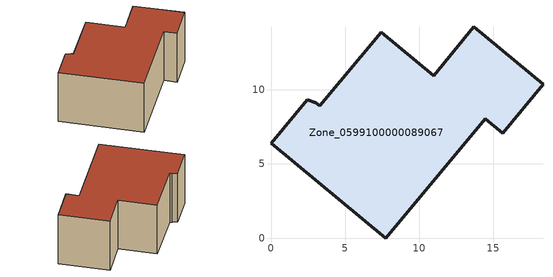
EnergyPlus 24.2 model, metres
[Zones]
Zone_0599100000089067
 floor ground (C_G): 13.7,14.25 18.36,10.37 15.63,7.09 14.46,8.06 7.75,0 0,6.41 2.44,9.35 3.03,9.13 3.29,8.92 7.44,13.9 10.97,10.96 z0
 wall outside (C_F): 2.44,9.35 0,6.41 7.75,0 14.46,8.06 15.63,7.09 18.36,10.37 13.7,14.25 10.97,10.96 7.44,13.9 3.29,8.92 3.03,9.13 2.44,9.35 z0:6.75
 roof outside (C_R): 3.29,8.92 3.03,9.13 2.44,9.35 0,6.41 7.75,0 14.46,8.06 15.63,7.09 18.36,10.37 13.7,14.25 10.97,10.96 7.44,13.9 z6.75
[BUILDING]
Pand.0599100000089067: North Axis=0; Terrain=City; Loads Convergence Tolerance Value=0.04; Temperature Convergence Tolerance Value=0.4; Solar Distribution=FullExterior; Maximum Number of Warmup Days=25; Minimum Number of Warmup Days=1
[Site:Location]
Rotterdam.The.Hague.AP_ZH_NLD Design_Conditions: Latitude=51.96; Longitude=4.45; Time Zone=1; Elevation=-4.5
[SITE:GROUNDTEMPERATURE:BUILDINGSURFACE]
18, 18, 18, 18, 18, 18, 18, 18, 18, 18, 18, 18
[MATERIAL] Thermal Absorptance=0.9; Solar Absorptance=0.7; Visible Absorptance=0.7
Name | Roughness | Thickness | Conductivity | Density | Specific Heat
G.TC.1946 | MediumSmooth | 0.15 | 1 | 540 | 1210
F.TC.1946 | Rough | 0.3 | 0.857143 | 1920 | 840
R.TC.1946 | MediumRough | 0.2 | 0.909091 | 1500 | 1000
[CONSTRUCTION]
C_G: G.TC.1946
C_F: F.TC.1946
C_R: R.TC.1946
[ZONE]
Zone_0599100000089067: Type=1; Multiplier=1; Ceiling Height=Autocalculate; Volume=Autocalculate; Floor Area=autocalculate; Part of Total Floor Area=Yes
[ZONEINFILTRATION:DESIGNFLOWRATE]
Infil_Zone_0599100000089067: Zone or ZoneList or Space or SpaceList=Zone_0599100000089067; Schedule=AlwaysOn; Design Flow Rate Calculation Method=Flow/Area; Flow Rate per Floor Area=0.003; Constant Term Coefficient=1; Temperature Term Coefficient=0; Velocity Term Coefficient=0; Velocity Squared Term Coefficient=0
[HVACTEMPLATE:ZONE:IDEALLOADSAIRSYSTEM]
Zone_0599100000089067: Maximum Heating Supply Air Temperature=50; Minimum Cooling Supply Air Temperature=13; Maximum Heating Supply Air Humidity Ratio=0.0156; Minimum Cooling Supply Air Humidity Ratio=0.0077; Heating Limit=NoLimit; Cooling Limit=NoLimit; Dehumidification Control Type=ConstantSensibleHeatRatio; Cooling Sensible Heat Ratio=0.7; Dehumidification Setpoint=60; Humidification Control Type=None; Humidification Setpoint=30; Outdoor Air Method=None; Outdoor Air Flow Rate per Person=0.00944; Outdoor Air Flow Rate per Zone Floor Area=0; Outdoor Air Flow Rate per Zone=0; Demand Controlled Ventilation Type=None; Outdoor Air Economizer Type=NoEconomizer; Heat Recovery Type=None; Sensible Heat Recovery Effectiveness=0.7; Latent Heat Recovery Effectiveness=0.65
[ZONECONTROL:THERMOSTAT]
ThermostatControl_Zone_0599100000089067: Zone or ZoneList=Zone_0599100000089067; Control Type Schedule=DualSetpointControlType; Control 1=Thermostat_Zone_0599100000089067; Temperature Difference Between Cutout And Setpoint=0
[THERMOSTATSETPOINT:DUALSETPOINT]
Thermostat_Zone_0599100000089067: Heating Setpoint Temperature Schedule=HeatingSetpoint_Zone_0599100000089067; Cooling Setpoint Temperature Schedule=CoolingSetpoint_Zone_0599100000089067
[SCHEDULE:COMPACT]
HeatingSetpoint_Zone_0599100000089067: Through: 12/31, For: AllDays, Until: 24:00, 21
CoolingSetpoint_Zone_0599100000089067: Through: 12/31, For: AllDays, Until: 24:00, 24
DualSetpointControlType: Through: 12/31, For: AllDays, Until: 24:00, 4
AlwaysOn: Through: 12/31, For: AllDays, Until: 24:00, 1
